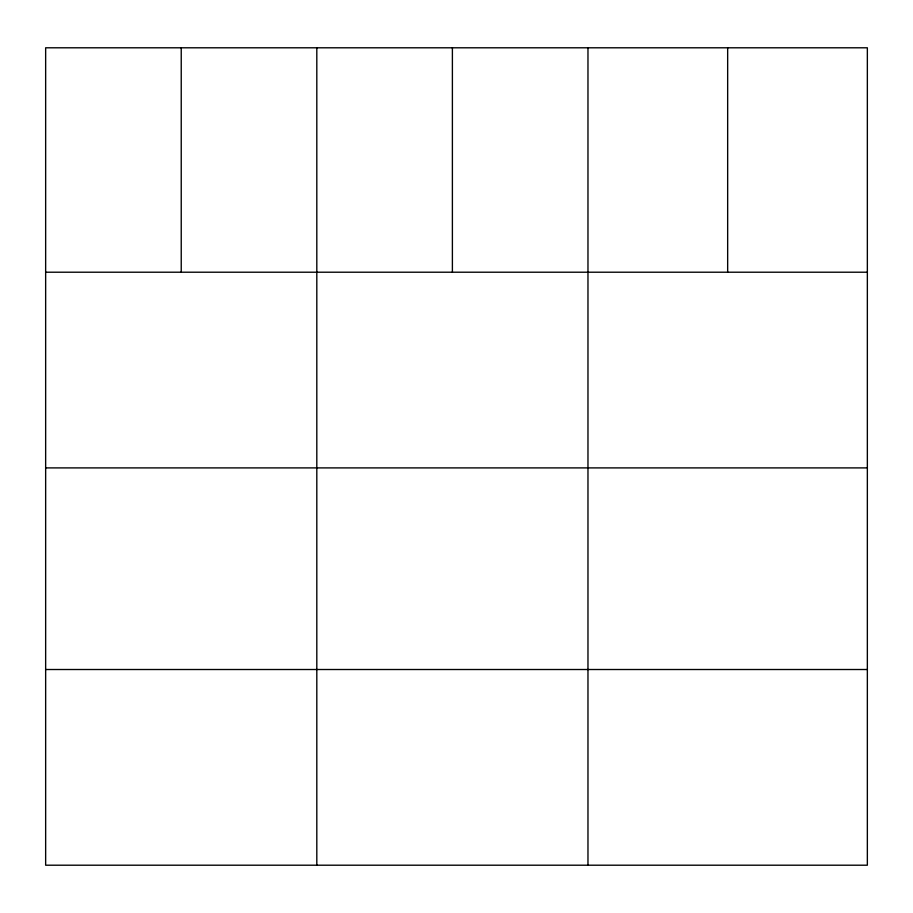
<?xml version="1.0" encoding="UTF-8"?>
<svg xmlns="http://www.w3.org/2000/svg" width="913" height="913" viewBox="0 0 913 913"><rect width="100%" height="100%" fill="white"/><g stroke="black" fill="none" stroke-linecap="round" stroke-linejoin="round"><path stroke-width="1.37" d="M867.35 467.901L867.35 47.796L45.65 47.796L45.65 865.204L867.35 865.204L867.35 467.901L45.65 467.901M45.65 272.211L867.35 272.211M45.65 669.514L867.35 669.514M727.661 47.796L727.661 272.211M587.972 47.796L587.972 865.204M452.392 47.796L452.392 272.211M316.811 47.796L316.811 865.204M181.231 47.796L181.231 272.211"/></g></svg>
